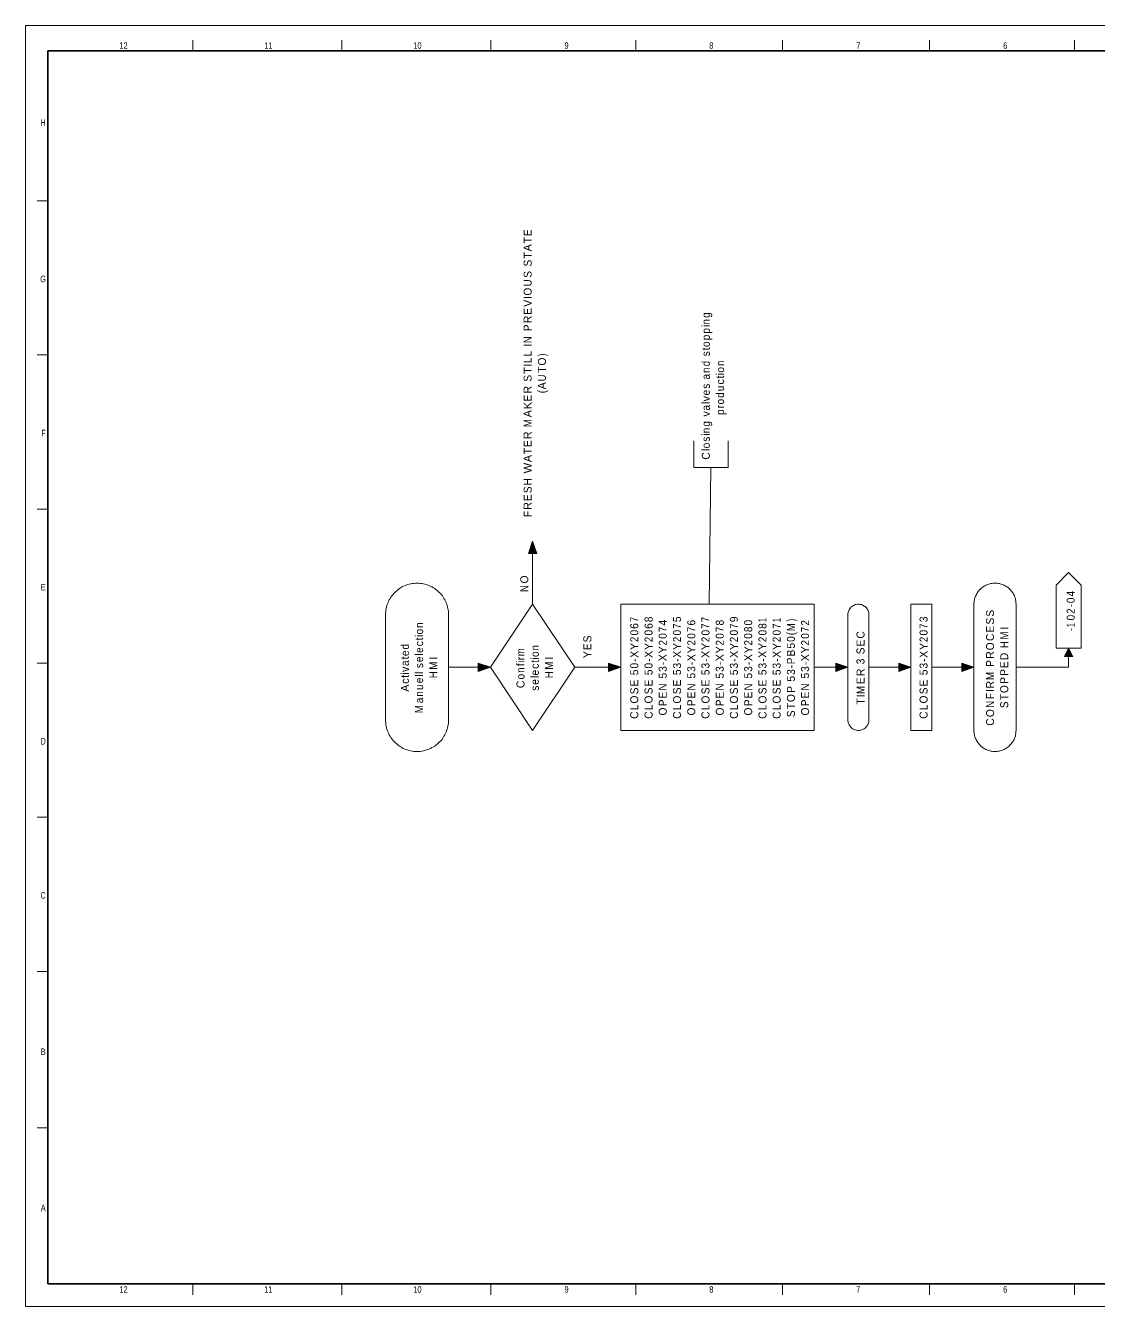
# Model space of a CAD drawing. Header units: millimetres. Extents: x 0 to 841, y 0 to 594.
# Drawn here: x 0 to 498, y 0 to 594 of the extents above; entities that cross this region are included whole.
import ezdxf
from ezdxf.enums import TextEntityAlignment as Align

# ---------------------------------------------------------------- set-up
doc = ezdxf.new("R2010")
doc.units = ezdxf.units.MM
doc.header["$LTSCALE"] = 1.5
for name, color, linetype, lineweight in [('1', 7, 'Continuous', 13), ('36', 7, 'Continuous', 13), ('9', 7, 'Continuous', 13)]:
    doc.layers.add(name, color=color, linetype=linetype, lineweight=lineweight)

msp = doc.modelspace()

# ---------------------------------------------------------------- hatches: boundary and pattern name
at = {"layer": '36'}
for points in [[(237.058, 349.23), (233.288, 349.23), (235.173, 354.947)], [(485.719, 301.379), (481.892, 301.379), (483.777, 305.209)], [(209.982, 294.518), (209.982, 298.291), (215.694, 296.405)], [(270.419, 294.518), (270.419, 298.291), (276.131, 296.405)], [(375.755, 294.518), (375.755, 298.291), (381.411, 296.405)], [(405.003, 294.518), (405.003, 298.291), (410.658, 296.405)], [(434.25, 294.518), (434.25, 298.291), (439.906, 296.405)]]:
    msp.add_hatch(color=256, dxfattribs=at).paths.add_polyline_path(points)

# ---------------------------------------------------------------- linework, layer by layer
at = {"layer": '1'}
for p, q in [((77.491, 587.261), (77.491, 582.228)), ((77.491, 587.261), (77.491, 582.228)), ((146.654, 587.261), (146.654, 582.228)), ((146.654, 587.261), (146.654, 582.228)), ((215.817, 587.261), (215.817, 582.228)), ((215.817, 587.261), (215.817, 582.228)), ((282.976, 587.261), (282.976, 582.228)), ((282.976, 587.261), (282.976, 582.228)), ((351.136, 587.261), (351.136, 582.228)), ((351.136, 587.261), (351.136, 582.228)), ((419.297, 587.261), (419.297, 582.228)), ((419.297, 587.261), (419.297, 582.228)), ((486.455, 587.261), (486.455, 582.228)), ((486.455, 587.261), (486.455, 582.228)), ((10.333, 512.761), (5.321, 512.761)), ((10.333, 512.761), (5.321, 512.761)), ((10.333, 441.28), (5.321, 441.28)), ((10.333, 441.28), (5.321, 441.28)), ((10.333, 369.799), (5.321, 369.799)), ((10.333, 369.799), (5.321, 369.799)), ((10.333, 298.318), (5.321, 298.318)), ((10.333, 298.318), (5.321, 298.318)), ((10.333, 226.838), (5.321, 226.838)), ((10.333, 226.838), (5.321, 226.838)), ((10.333, 155.357), (5.321, 155.357)), ((10.333, 155.357), (5.321, 155.357)), ((10.333, 82.869), (5.321, 82.869)), ((10.333, 82.869), (5.321, 82.869)), ((77.491, 10.382), (77.491, 5.348)), ((77.491, 10.382), (77.491, 5.348)), ((146.654, 10.382), (146.654, 5.348)), ((146.654, 10.382), (146.654, 5.348)), ((215.817, 10.382), (215.817, 5.348)), ((215.817, 10.382), (215.817, 5.348)), ((282.976, 10.382), (282.976, 5.348)), ((282.976, 10.382), (282.976, 5.348)), ((351.136, 10.382), (351.136, 5.348)), ((351.136, 10.382), (351.136, 5.348)), ((419.297, 10.382), (419.297, 5.348)), ((419.297, 10.382), (419.297, 5.348)), ((486.455, 10.382), (486.455, 5.348)), ((486.455, 10.382), (486.455, 5.348))]:
    msp.add_line(p, q, dxfattribs=at)
at = {"layer": '1', "lineweight": 25}
msp.add_line((10.333, 10.382), (10.333, 156.364), dxfattribs=at)
at = {"layer": '1', "lineweight": 35}
msp.add_line((648.95, 10.382), (10.333, 10.382), dxfattribs=at)
msp.add_lwpolyline([(829.263, 112.014), (829.263, 582.228), (10.333, 582.228), (10.333, 10.382)], dxfattribs=at)
msp.add_lwpolyline([(829.263, 112.014), (829.263, 582.228), (10.333, 582.228), (10.333, 10.382)], dxfattribs=at)
at = {"layer": '1', "lineweight": 25}
msp.add_lwpolyline([(648.95, 10.382), (10.333, 10.382), (10.333, 156.364)], dxfattribs=at)
at = {"layer": '36'}
for p, q in [((317.089, 325.676), (317.831, 389.078)), ((235.173, 325.676), (235.173, 349.745)), ((196.215, 296.405), (210.495, 296.405)), ((254.709, 296.405), (270.933, 296.405)), ((365.816, 296.405), (376.213, 296.405)), ((391.179, 296.405), (405.46, 296.405)), ((420.427, 296.405), (434.707, 296.405))]:
    msp.add_line(p, q, dxfattribs=at)
for points in [[(309.891, 401.483), (309.891, 389.078), (325.829, 389.078), (325.829, 401.483)], [(196.215, 271.993), (196.215, 320.817), (196.215, 320.817), (196.157, 321.56), (196.1, 322.303), (196.043, 322.989), (195.872, 323.732), (195.701, 324.418), (195.529, 325.161), (195.301, 325.791), (195.015, 326.476), (194.729, 327.106), (194.444, 327.734), (194.044, 328.363), (193.701, 328.992), (193.302, 329.564), (192.844, 330.078), (192.387, 330.65), (191.873, 331.107), (191.417, 331.622), (190.845, 332.079), (190.331, 332.536), (189.76, 332.936), (189.131, 333.28), (188.503, 333.68), (187.875, 333.965), (187.246, 334.251), (186.561, 334.537), (185.932, 334.766), (185.19, 334.938), (184.504, 335.109), (183.761, 335.28), (183.076, 335.338), (182.334, 335.395), (181.591, 335.452), (180.791, 335.395), (180.049, 335.338), (179.363, 335.28), (178.62, 335.109), (177.935, 334.938), (177.192, 334.766), (176.507, 334.537), (175.879, 334.251), (175.193, 333.965), (174.565, 333.68), (173.994, 333.28), (173.365, 332.936), (172.794, 332.536), (172.28, 332.079), (171.709, 331.622), (171.194, 331.107), (170.737, 330.65), (170.28, 330.078), (169.824, 329.564), (169.424, 328.992), (169.081, 328.363), (168.681, 327.734), (168.395, 327.106), (168.109, 326.476), (167.824, 325.791), (167.595, 325.161), (167.424, 324.418), (167.253, 323.732), (167.081, 322.989), (167.024, 322.303), (166.967, 321.56), (166.967, 320.817), (166.967, 320.817), (166.967, 271.993), (166.967, 271.25), (167.024, 270.506), (167.081, 269.764), (167.253, 269.02), (167.424, 268.334), (167.595, 267.648), (167.824, 266.962), (168.109, 266.276), (168.395, 265.647), (168.681, 265.018), (169.081, 264.39), (169.424, 263.818), (169.824, 263.246), (170.28, 262.674), (170.737, 262.16), (171.194, 261.645), (171.709, 261.188), (172.28, 260.731), (172.794, 260.273), (173.365, 259.873), (173.994, 259.472), (174.565, 259.13), (175.193, 258.787), (175.879, 258.501), (176.507, 258.272), (177.192, 258.043), (177.935, 257.815), (178.62, 257.643), (179.363, 257.529), (180.049, 257.415), (180.791, 257.357), (181.591, 257.357)], [(459.442, 267.134), (459.442, 325.676), (459.385, 326.191), (459.385, 326.648), (459.328, 327.162), (459.213, 327.62), (459.099, 328.077), (458.985, 328.591), (458.813, 328.992), (458.643, 329.45), (458.471, 329.906), (458.243, 330.307), (458.014, 330.707), (457.728, 331.107), (457.5, 331.507), (457.214, 331.85), (456.872, 332.25), (456.529, 332.536), (456.243, 332.88), (455.843, 333.223), (455.501, 333.509), (455.101, 333.737), (454.701, 334.023), (454.301, 334.251), (453.901, 334.48), (453.444, 334.652), (452.987, 334.824), (452.587, 334.994), (452.073, 335.109), (451.616, 335.224), (451.159, 335.338), (450.645, 335.395), (450.188, 335.395), (449.674, 335.452), (449.16, 335.395), (448.646, 335.395), (448.189, 335.338), (447.675, 335.224), (447.217, 335.109), (446.761, 334.994), (446.304, 334.824), (445.846, 334.652), (445.446, 334.48), (444.99, 334.251), (444.59, 334.023), (444.19, 333.737), (443.847, 333.509), (443.447, 333.223), (443.105, 332.88), (442.762, 332.536), (442.419, 332.25), (442.134, 331.85), (441.848, 331.507), (441.562, 331.107), (441.334, 330.707), (441.106, 330.307), (440.877, 329.906), (440.648, 329.45), (440.477, 328.992), (440.363, 328.591), (440.191, 328.077), (440.077, 327.62), (440.02, 327.162), (439.963, 326.648), (439.906, 326.191), (439.906, 325.676), (439.906, 325.676), (439.906, 325.676), (439.906, 267.134), (439.906, 266.619), (439.963, 266.105), (440.02, 265.647), (440.077, 265.132), (440.191, 264.676), (440.363, 264.218), (440.477, 263.761), (440.648, 263.303), (440.877, 262.903), (441.106, 262.446), (441.334, 262.046), (441.562, 261.645), (441.848, 261.302), (442.134, 260.902), (442.419, 260.559), (442.762, 260.216), (443.105, 259.873), (443.447, 259.587), (443.847, 259.302), (444.19, 259.016), (444.59, 258.787), (444.99, 258.558), (445.446, 258.329), (445.846, 258.101), (446.304, 257.929), (446.761, 257.815), (447.217, 257.643), (447.675, 257.529), (448.189, 257.472), (448.646, 257.415), (449.16, 257.357), (449.674, 257.357)], [(459.442, 296.405), (483.777, 296.405), (483.777, 301.893)], [(181.591, 257.357), (182.334, 257.357), (183.076, 257.415), (183.761, 257.529), (184.504, 257.643), (185.19, 257.815), (185.932, 258.043), (186.561, 258.272), (187.246, 258.501), (187.875, 258.787), (188.503, 259.13), (189.131, 259.472), (189.76, 259.873), (190.331, 260.273), (190.845, 260.731), (191.417, 261.188), (191.873, 261.645), (192.387, 262.16), (192.844, 262.674), (193.302, 263.246), (193.701, 263.818), (194.044, 264.39), (194.444, 265.018), (194.729, 265.647), (195.015, 266.276), (195.301, 266.962), (195.529, 267.648), (195.701, 268.334), (195.872, 269.02), (196.043, 269.764), (196.1, 270.506), (196.157, 271.25), (196.215, 271.993), (196.215, 271.993)], [(449.674, 257.357), (450.188, 257.357), (450.645, 257.415), (451.159, 257.472), (451.616, 257.529), (452.073, 257.643), (452.587, 257.815), (452.987, 257.929), (453.444, 258.101), (453.901, 258.329), (454.301, 258.558), (454.701, 258.787), (455.101, 259.016), (455.501, 259.302), (455.843, 259.587), (456.243, 259.873), (456.529, 260.216), (456.872, 260.559), (457.214, 260.902), (457.5, 261.302), (457.728, 261.645), (458.014, 262.046), (458.243, 262.446), (458.471, 262.903), (458.643, 263.303), (458.813, 263.761), (458.985, 264.218), (459.099, 264.676), (459.213, 265.132), (459.328, 265.647), (459.385, 266.105), (459.385, 266.619), (459.442, 267.134), (459.442, 267.134)]]:
    msp.add_lwpolyline(points, dxfattribs=at)
for points in [[(237.058, 349.23), (233.288, 349.23), (235.173, 354.947)], [(489.661, 305.209), (489.661, 334.48), (483.777, 340.312), (477.95, 334.48), (477.95, 305.209)], [(254.709, 296.405), (235.173, 267.134), (215.694, 296.405), (235.173, 325.676)], [(276.131, 267.134), (276.131, 325.676), (365.816, 325.676), (365.816, 267.134)], [(391.179, 271.993), (391.179, 320.817), (391.179, 320.817), (391.122, 321.274), (391.065, 321.788), (390.95, 322.246), (390.779, 322.703), (390.55, 323.103), (390.322, 323.503), (390.036, 323.904), (389.751, 324.246), (389.408, 324.532), (389.008, 324.818), (388.609, 325.047), (388.209, 325.276), (387.751, 325.447), (387.294, 325.561), (386.78, 325.619), (386.324, 325.676), (385.809, 325.619), (385.295, 325.561), (384.838, 325.447), (384.381, 325.276), (383.981, 325.047), (383.581, 324.818), (383.182, 324.532), (382.839, 324.246), (382.554, 323.904), (382.268, 323.503), (381.982, 323.103), (381.81, 322.703), (381.639, 322.246), (381.525, 321.788), (381.411, 321.274), (381.411, 320.817), (381.411, 320.817), (381.411, 320.817), (381.411, 271.993), (381.411, 271.479), (381.525, 271.021), (381.639, 270.564), (381.81, 270.106), (381.982, 269.649), (382.268, 269.249), (382.554, 268.906), (382.839, 268.563), (383.182, 268.22), (383.581, 267.934), (383.981, 267.706), (384.381, 267.476), (384.838, 267.362), (385.295, 267.248), (385.809, 267.134), (386.324, 267.134), (386.78, 267.134), (387.294, 267.248), (387.751, 267.362), (388.209, 267.476), (388.609, 267.706), (389.008, 267.934), (389.408, 268.22), (389.751, 268.563), (390.036, 268.906), (390.322, 269.249), (390.55, 269.649), (390.779, 270.106), (390.95, 270.564), (391.065, 271.021), (391.122, 271.479), (391.179, 271.993)], [(410.658, 267.134), (410.658, 325.676), (420.427, 325.676), (420.427, 267.134)], [(485.719, 301.379), (481.892, 301.379), (483.777, 305.209)], [(209.982, 294.518), (209.982, 298.291), (215.694, 296.405)], [(270.419, 294.518), (270.419, 298.291), (276.131, 296.405)], [(375.755, 294.518), (375.755, 298.291), (381.411, 296.405)], [(405.003, 294.518), (405.003, 298.291), (410.658, 296.405)], [(434.25, 294.518), (434.25, 298.291), (439.906, 296.405)]]:
    msp.add_lwpolyline(points, close=True, dxfattribs=at)
at = {"layer": '9'}
msp.add_lwpolyline([(0, 0), (841, 0), (841, 594), (0, 594)], close=True, dxfattribs=at)
msp.add_lwpolyline([(0, 0), (841, 0), (841, 594), (0, 594)], close=True, dxfattribs=at)

# ---------------------------------------------------------------- texts
at = {"layer": '1'}
for s, width, p in [('12', 0.85, (45.415, 583.235)), ('12', 0.85, (45.415, 583.235)), ('11', 0.65, (112.578, 583.235)), ('11', 0.65, (112.578, 583.235)), ('10', 0.85, (181.736, 583.235)), ('10', 0.85, (181.736, 583.235)), ('9', 0.85, (250.906, 583.235)), ('9', 0.85, (250.906, 583.235)), ('8', 0.85, (318.064, 583.235)), ('8', 0.85, (318.064, 583.235)), ('7', 0.85, (386.224, 583.235)), ('7', 0.85, (386.224, 583.235)), ('6', 0.85, (454.385, 583.235)), ('6', 0.85, (454.385, 583.235)), ('12', 0.85, (45.415, 6.354)), ('12', 0.85, (45.415, 6.354)), ('11', 0.65, (112.578, 6.354)), ('11', 0.65, (112.578, 6.354)), ('10', 0.85, (181.736, 6.354)), ('10', 0.85, (181.736, 6.354)), ('9', 0.85, (250.906, 6.354)), ('9', 0.85, (250.906, 6.354)), ('8', 0.85, (318.064, 6.354)), ('8', 0.85, (318.064, 6.354)), ('7', 0.85, (386.224, 6.354)), ('7', 0.85, (386.224, 6.354)), ('6', 0.85, (454.385, 6.354)), ('6', 0.85, (454.385, 6.354))]:
    msp.add_text(s, height=3.02, dxfattribs=dict(at, width=width)).set_placement(p, align=Align.CENTER)
for s, width, p in [('H', 0.65, (9.329, 547.494)), ('H', 0.65, (9.329, 547.494)), ('G', 0.65, (9.329, 475.007)), ('G', 0.65, (9.329, 475.007)), ('F', 0.8, (9.329, 403.526)), ('F', 0.8, (9.329, 403.526)), ('E', 0.75, (9.329, 332.045)), ('E', 0.75, (9.329, 332.045)), ('D', 0.65, (9.329, 260.565)), ('D', 0.65, (9.329, 260.565)), ('C', 0.65, (9.329, 189.083)), ('C', 0.65, (9.329, 189.083)), ('B', 0.75, (9.329, 116.596)), ('B', 0.75, (9.329, 116.596)), ('A', 0.75, (9.329, 44.109)), ('A', 0.75, (9.329, 44.109))]:
    msp.add_text(s, height=3.02, dxfattribs=dict(at, width=width)).set_placement(p, align=Align.RIGHT)
at = {"layer": '36'}
for s, width, p in [('E', 0.95, (234.717, 496.329)), ('S', 0.95, (234.717, 482.265)), ('S', 0.95, (234.717, 477.063)), ('U', 0.9, (234.717, 473.061)), ('O', 0.95, (234.717, 468.773)), ('E', 0.95, (234.717, 459.912)), ('n', 0.9, (317.375, 455.395)), ('g', 0.9, (317.375, 458.483)), ('P', 0.95, (234.717, 452.251)), ('p', 0.95, (317.375, 451.108)), ('N', 0.9, (234.717, 446.706)), ('o', 0.95, (317.375, 444.933)), ('p', 0.95, (317.375, 448.02)), ('L', 0.95, (234.717, 440.531)), ('L', 0.95, (234.717, 437.444)), (')', 0.75, (241.343, 440.646)), ('O', 0.95, (241.343, 436.357)), ('s', 0.95, (317.375, 440.646)), ('d', 0.9, (317.375, 436.015)), ('n', 0.9, (317.375, 432.928)), ('n', 0.9, (324.001, 436.129)), ('o', 0.95, (324.001, 433.042)), ('S', 0.95, (234.717, 428.869)), ('U', 0.9, (241.343, 428.983)), ('a', 0.95, (317.375, 429.84)), ('s', 0.95, (317.375, 425.553)), ('E', 0.95, (234.717, 419.664)), ('(', 0.9, (241.343, 423.494)), ('e', 0.95, (317.375, 422.465)), ('d', 0.9, (324.001, 421.379)), ('u', 0.9, (324.001, 424.466)), ('K', 1.05, (234.717, 416.005)), ('a', 0.95, (317.375, 415.433)), ('o', 0.95, (324.001, 418.292)), ('p', 0.95, (324.001, 413.375)), ('M', 0.9, (234.717, 407.772)), ('g', 0.9, (317.375, 408.058)), ('n', 0.9, (317.375, 404.971)), ('E', 0.95, (234.717, 398.568)), ('o', 0.95, (317.375, 397.939)), ('s', 0.95, (317.375, 401.027)), ('C', 0.95, (317.375, 392.737)), ('W', 1.05, (234.717, 386.334)), ('H', 0.9, (234.717, 380.788)), ('S', 0.95, (234.717, 377.129)), ('E', 0.95, (234.717, 373.47)), ('F', 0.95, (234.717, 366.095)), ('O', 0.95, (233.174, 335.28)), ('N', 0.9, (233.174, 331.279)), ('0', 0.95, (486.633, 326.133)), ('4', 0.95, (486.633, 329.22)), ('S', 0.95, (449.217, 319.902)), ('2', 0.9, (486.633, 321.217)), ('-', 0.9, (486.633, 324.304)), ('n', 0.9, (184.39, 314.699)), ('6', 0.95, (284.186, 314.242)), ('7', 0.9, (284.186, 317.329)), ('8', 0.95, (290.812, 317.329)), ('6', 0.95, (290.812, 314.242)), ('4', 0.95, (297.381, 315.786)), ('7', 0.9, (297.381, 312.698)), ('5', 0.95, (304.008, 317.329)), ('7', 0.9, (304.008, 314.242)), ('6', 0.95, (310.634, 315.786)), ('7', 0.9, (310.634, 312.698)), ('7', 0.9, (317.203, 317.329)), ('7', 0.9, (317.203, 314.242)), ('8', 0.95, (323.83, 315.786)), ('7', 0.9, (323.83, 312.698)), ('9', 0.95, (330.399, 317.329)), ('7', 0.9, (330.399, 314.242)), ('0', 0.95, (337.025, 315.786)), ('8', 0.95, (337.025, 312.698)), ('8', 0.95, (343.652, 314.242)), ('1', 0.7, (343.652, 317.329)), ('1', 0.7, (350.221, 317.329)), ('7', 0.9, (350.221, 314.242)), (')', 0.75, (356.847, 317.672)), ('M', 0.9, (356.847, 313.098)), ('2', 0.9, (363.417, 315.786)), ('7', 0.9, (363.417, 312.698)), ('3', 0.95, (418.37, 317.329)), ('7', 0.9, (418.37, 314.242)), ('S', 0.95, (449.217, 316.243)), ('E', 0.95, (449.217, 312.584)), ('0', 0.95, (486.633, 318.129)), ('1', 0.7, (486.633, 315.043)), ('o', 0.95, (184.39, 311.612)), ('S', 0.95, (262.421, 307.954)), ('0', 0.95, (284.186, 311.155)), ('2', 0.9, (284.186, 308.068)), ('0', 0.95, (290.812, 311.155)), ('2', 0.9, (290.812, 308.068)), ('0', 0.95, (297.381, 309.611)), ('0', 0.95, (304.008, 311.155)), ('2', 0.9, (304.008, 308.068)), ('0', 0.95, (310.634, 309.611)), ('0', 0.95, (317.203, 311.155)), ('2', 0.9, (317.203, 308.068)), ('0', 0.95, (323.83, 309.611)), ('0', 0.95, (330.399, 311.155)), ('2', 0.9, (330.399, 308.068)), ('0', 0.95, (337.025, 309.611)), ('0', 0.95, (343.652, 311.155)), ('2', 0.9, (343.652, 308.068)), ('0', 0.95, (350.221, 311.155)), ('2', 0.9, (350.221, 308.068)), ('(', 0.9, (356.847, 311.269)), ('0', 0.95, (356.847, 308.182)), ('0', 0.95, (363.417, 309.611)), ('C', 0.95, (389.122, 309.725)), ('E', 0.95, (389.122, 306.067)), ('0', 0.95, (418.37, 311.155)), ('2', 0.9, (418.37, 308.068)), ('C', 0.95, (449.217, 308.582)), ('M', 0.9, (455.786, 309.269)), ('-', 0.9, (486.633, 313.213)), ('d', 0.9, (177.82, 304.694)), ('e', 0.95, (177.82, 301.607)), ('e', 0.95, (184.39, 303.036)), ('m', 0.9, (231.403, 301.493)), ('n', 0.9, (238.029, 304.237)), ('o', 0.95, (238.029, 301.15)), ('E', 0.95, (262.421, 304.294)), ('2', 0.9, (297.381, 306.524)), ('2', 0.9, (310.634, 306.524)), ('2', 0.9, (323.83, 306.524)), ('2', 0.9, (337.025, 306.524)), ('5', 0.95, (356.847, 305.094)), ('B', 0.95, (356.847, 301.435)), ('2', 0.9, (363.417, 306.524)), ('S', 0.95, (389.122, 302.408)), ('O', 0.95, (449.217, 304.294)), ('H', 0.9, (455.786, 305.266)), ('a', 0.95, (177.82, 296.976)), ('e', 0.95, (184.39, 298.749)), ('s', 0.95, (184.39, 296.005)), ('M', 0.9, (191.017, 295.319)), ('M', 0.9, (244.598, 295.319)), ('0', 0.95, (284.186, 295.833)), ('-', 0.9, (284.186, 298.92)), ('0', 0.95, (290.812, 295.833)), ('-', 0.9, (290.812, 298.92)), ('-', 0.9, (297.381, 297.376)), ('3', 0.95, (304.008, 295.833)), ('-', 0.9, (304.008, 298.92)), ('-', 0.9, (310.634, 297.376)), ('3', 0.95, (317.203, 295.833)), ('-', 0.9, (317.203, 298.92)), ('-', 0.9, (323.83, 297.376)), ('3', 0.95, (330.399, 295.833)), ('-', 0.9, (330.399, 298.92)), ('-', 0.9, (337.025, 297.376)), ('3', 0.95, (343.652, 295.833)), ('-', 0.9, (343.652, 298.92)), ('3', 0.95, (350.221, 295.833)), ('-', 0.9, (350.221, 298.92)), ('P', 0.95, (356.847, 297.777)), ('-', 0.9, (356.847, 295.947)), ('-', 0.9, (363.417, 297.376)), ('3', 0.95, (389.122, 297.777)), ('3', 0.95, (418.37, 295.833)), ('-', 0.9, (418.37, 298.92)), ('P', 0.95, (449.217, 296.634)), ('D', 0.95, (455.786, 299.72)), ('E', 0.95, (455.786, 296.061)), ('e', 0.95, (184.39, 288.972)), ('H', 0.9, (191.017, 291.317)), ('n', 0.9, (231.403, 293.832)), ('o', 0.95, (231.403, 290.745)), ('e', 0.95, (238.029, 292.574)), ('H', 0.9, (244.598, 291.317)), ('5', 0.95, (284.186, 292.746)), ('5', 0.95, (290.812, 292.746)), ('3', 0.95, (297.381, 294.29)), ('5', 0.95, (297.381, 291.202)), ('5', 0.95, (304.008, 292.746)), ('3', 0.95, (310.634, 294.29)), ('5', 0.95, (310.634, 291.202)), ('5', 0.95, (317.203, 292.746)), ('3', 0.95, (323.83, 294.29)), ('5', 0.95, (323.83, 291.202)), ('5', 0.95, (330.399, 292.746)), ('3', 0.95, (337.025, 294.29)), ('5', 0.95, (337.025, 291.202)), ('5', 0.95, (343.652, 292.746)), ('5', 0.95, (350.221, 292.746)), ('3', 0.95, (356.847, 292.861)), ('5', 0.95, (356.847, 289.773)), ('3', 0.95, (363.417, 294.29)), ('5', 0.95, (363.417, 291.202)), ('E', 0.95, (389.122, 288.572)), ('5', 0.95, (418.37, 292.746)), ('M', 0.9, (449.217, 290.517)), ('P', 0.95, (455.786, 292.403)), ('P', 0.95, (455.786, 288.744)), ('u', 0.9, (184.39, 285.886)), ('C', 0.95, (231.403, 286.743)), ('e', 0.95, (238.029, 288.287)), ('s', 0.95, (238.029, 285.543)), ('S', 0.95, (284.186, 283.884)), ('E', 0.95, (284.186, 287.543)), ('S', 0.95, (290.812, 283.884)), ('E', 0.95, (290.812, 287.543)), ('N', 0.9, (297.381, 285.657)), ('S', 0.95, (304.008, 283.884)), ('E', 0.95, (304.008, 287.543)), ('N', 0.9, (310.634, 285.657)), ('S', 0.95, (317.203, 283.884)), ('E', 0.95, (317.203, 287.543)), ('N', 0.9, (323.83, 285.657)), ('S', 0.95, (330.399, 283.884)), ('E', 0.95, (330.399, 287.543)), ('N', 0.9, (337.025, 285.657)), ('S', 0.95, (343.652, 283.884)), ('E', 0.95, (343.652, 287.543)), ('S', 0.95, (350.221, 283.884)), ('E', 0.95, (350.221, 287.543)), ('P', 0.95, (356.847, 284.571)), ('N', 0.9, (363.417, 285.657)), ('M', 0.9, (389.122, 283.999)), ('S', 0.95, (418.37, 283.884)), ('E', 0.95, (418.37, 287.543)), ('O', 0.95, (455.786, 284.456)), ('n', 0.9, (184.39, 282.798)), ('a', 0.95, (184.39, 279.711)), ('O', 0.95, (284.186, 279.597)), ('O', 0.95, (290.812, 279.597)), ('E', 0.95, (297.381, 281.998)), ('P', 0.95, (297.381, 278.339)), ('O', 0.95, (304.008, 279.597)), ('E', 0.95, (310.634, 281.998)), ('P', 0.95, (310.634, 278.339)), ('O', 0.95, (317.203, 279.597)), ('E', 0.95, (323.83, 281.998)), ('P', 0.95, (323.83, 278.339)), ('O', 0.95, (330.399, 279.597)), ('E', 0.95, (337.025, 281.998)), ('P', 0.95, (337.025, 278.339)), ('O', 0.95, (343.652, 279.597)), ('O', 0.95, (350.221, 279.597)), ('O', 0.95, (356.847, 280.283)), ('E', 0.95, (363.417, 281.998)), ('P', 0.95, (363.417, 278.339)), ('O', 0.95, (418.37, 279.597)), ('F', 0.95, (449.217, 281.598)), ('N', 0.9, (449.217, 277.596)), ('S', 0.95, (455.786, 277.424)), ('M', 0.9, (184.39, 275.138)), ('C', 0.95, (284.186, 272.508)), ('L', 0.95, (284.186, 276.509)), ('C', 0.95, (290.812, 272.508)), ('L', 0.95, (290.812, 276.509)), ('O', 0.95, (297.381, 274.051)), ('C', 0.95, (304.008, 272.508)), ('L', 0.95, (304.008, 276.509)), ('O', 0.95, (310.634, 274.051)), ('C', 0.95, (317.203, 272.508)), ('L', 0.95, (317.203, 276.509)), ('O', 0.95, (323.83, 274.051)), ('C', 0.95, (330.399, 272.508)), ('L', 0.95, (330.399, 276.509)), ('O', 0.95, (337.025, 274.051)), ('C', 0.95, (343.652, 272.508)), ('L', 0.95, (343.652, 276.509)), ('C', 0.95, (350.221, 272.508)), ('L', 0.95, (350.221, 276.509)), ('S', 0.95, (356.847, 273.251)), ('O', 0.95, (363.417, 274.051)), ('C', 0.95, (418.37, 272.508)), ('L', 0.95, (418.37, 276.509)), ('O', 0.95, (449.217, 273.308)), ('C', 0.95, (449.217, 269.306))]:
    msp.add_text(s, height=3.713, rotation=90, dxfattribs=dict(at, width=width)).set_placement(p)
for s, p in [('T', (234.717, 492.956)), ('A', (234.717, 489.298)), ('T', (234.717, 485.924)), ('I', (234.717, 467.23)), ('V', (234.717, 463.571)), ('R', (234.717, 455.91)), ('i', (317.375, 454.194)), ('I', (234.717, 445.162)), ('t', (317.375, 443.39)), ('I', (234.717, 435.9)), ('T', (234.717, 432.528)), ('T', (241.343, 432.984)), ('A', (241.343, 425.324)), ('i', (324.001, 431.841)), ('t', (324.001, 430.298)), ('c', (324.001, 427.554)), ('R', (234.717, 423.323)), ('v', (317.375, 419.721)), ('l', (317.375, 418.52)), ('r', (324.001, 416.462)), ('A', (234.717, 412.346)), ('v', (317.375, 412.689)), ('R', (234.717, 402.227)), ('i', (317.375, 403.771)), ('T', (234.717, 395.195)), ('A', (234.717, 391.536)), ('l', (317.375, 396.739)), ('R', (234.717, 369.469)), ('i', (184.39, 310.412)), ('t', (184.39, 308.868)), ('I', (455.786, 313.842)), ('c', (184.39, 306.124)), ('Y', (262.421, 300.635)), ('Y', (284.186, 304.409)), ('X', (284.186, 300.75)), ('Y', (290.812, 304.409)), ('X', (290.812, 300.75)), ('Y', (297.381, 302.865)), ('Y', (304.008, 304.409)), ('X', (304.008, 300.75)), ('Y', (310.634, 302.865)), ('Y', (317.203, 304.409)), ('X', (317.203, 300.75)), ('Y', (323.83, 302.865)), ('Y', (330.399, 304.409)), ('X', (330.399, 300.75)), ('Y', (337.025, 302.865)), ('Y', (343.652, 304.409)), ('X', (343.652, 300.75)), ('Y', (350.221, 304.409)), ('X', (350.221, 300.75)), ('Y', (363.417, 302.865)), ('Y', (418.37, 304.409)), ('X', (418.37, 300.75)), ('R', (449.217, 300.292)), ('t', (177.82, 300.064)), ('l', (184.39, 301.836)), ('I', (191.017, 299.892)), ('i', (231.403, 298.463)), ('f', (231.403, 296.92)), ('r', (231.403, 299.664)), ('i', (238.029, 299.95)), ('t', (238.029, 298.406)), ('c', (238.029, 295.661)), ('I', (244.598, 299.892)), ('X', (297.381, 299.206)), ('X', (310.634, 299.206)), ('X', (323.83, 299.206)), ('X', (337.025, 299.206)), ('X', (363.417, 299.206)), ('i', (177.82, 293.031)), ('t', (177.82, 291.488)), ('c', (177.82, 288.744)), ('v', (177.82, 294.232)), ('l', (184.39, 293.261)), ('l', (184.39, 292.06)), ('l', (238.029, 291.374)), ('R', (389.122, 292.231)), ('A', (177.82, 285.085)), ('R', (449.217, 286.514)), ('I', (449.217, 284.971)), ('T', (356.847, 276.909)), ('I', (389.122, 282.455)), ('T', (389.122, 279.082)), ('T', (455.786, 281.083))]:
    msp.add_text(s, height=3.713, rotation=90, dxfattribs=at).set_placement(p)

doc.saveas('drawing.dxf')
